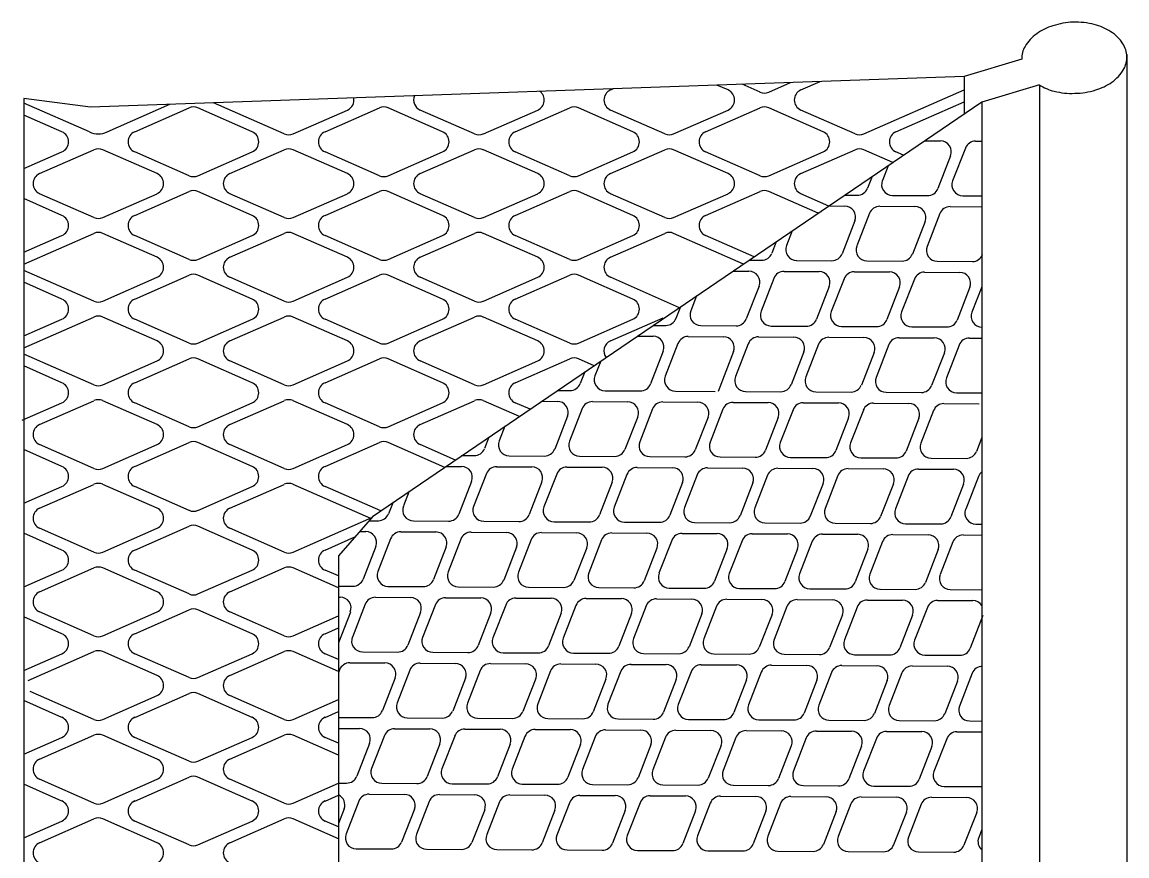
# Model space of a CAD drawing. Header units: millimetres. Extents: x 465 to 41696, y 198 to 5730.
# Drawn here: x 3415.5 to 3718.5, y 5071.2 to 5299.9 of the extents above; entities that cross this region are included whole.
import ezdxf

# ---------------------------------------------------------------- set-up
doc = ezdxf.new("R2010")
doc.units = ezdxf.units.MM
doc.header["$LTSCALE"] = 200
doc.layers.add('HAT-8', color=8, linetype='Continuous')
doc.layers.add('SEC-4', color=4, linetype='Continuous')

msp = doc.modelspace()

# ---------------------------------------------------------------- linework, layer by layer
at = {"layer": 'HAT-8'}
for p, q in [((3576.88, 5281.29), (3577.64, 5281.62)), ((3609.12, 5281.29), (3606.09, 5282.62)), ((3617.89, 5280.71), (3612.99, 5282.86)), ((3620.3, 5280.71), (3626.26, 5283.33)), ((3629.07, 5281.29), (3634.36, 5283.61)), ((3646.4, 5269.24), (3673.87, 5281.32)), ((3487.42, 5269.24), (3468.02, 5277.77)), ((3655.16, 5269.82), (3673.87, 5278.04)), ((3434.02, 5269.77), (3415.98, 5277.7)), ((3438.85, 5269.77), (3456.09, 5277.35)), ((3446.41, 5269.82), (3461.32, 5276.37)), ((3478.65, 5269.82), (3463.74, 5276.37)), ((3489.83, 5269.24), (3504.74, 5275.79)), ((3498.6, 5269.82), (3513.51, 5276.37)), ((3530.84, 5269.82), (3515.93, 5276.37)), ((3539.61, 5269.24), (3524.69, 5275.79)), ((3542.02, 5269.24), (3556.93, 5275.79)), ((3550.79, 5269.82), (3565.7, 5276.37)), ((3583.02, 5269.82), (3568.11, 5276.37)), ((3591.79, 5269.24), (3576.88, 5275.79)), ((3594.21, 5269.24), (3609.12, 5275.79)), ((3602.98, 5269.82), (3617.89, 5276.37)), ((3635.21, 5269.82), (3620.3, 5276.37)), ((3643.98, 5269.24), (3629.07, 5275.79)), ((3426.46, 5269.82), (3415.98, 5274.42)), ((3663.04, 5267.32), (3667.38, 5267.3)), ((3677.02, 5267.25), (3678.71, 5267.24)), ((3415.98, 5259.72), (3426.46, 5264.32)), ((3420.32, 5258.35), (3435.23, 5264.9)), ((3452.55, 5258.35), (3437.64, 5264.9)), ((3461.32, 5257.77), (3446.41, 5264.32)), ((3463.74, 5257.77), (3478.65, 5264.32)), ((3472.51, 5258.35), (3487.42, 5264.9)), ((3504.74, 5258.35), (3489.83, 5264.9)), ((3513.51, 5257.77), (3498.6, 5264.32)), ((3515.93, 5257.77), (3530.84, 5264.32)), ((3524.69, 5258.35), (3539.61, 5264.9)), ((3556.93, 5258.35), (3542.02, 5264.9)), ((3565.7, 5257.77), (3550.79, 5264.32)), ((3568.11, 5257.77), (3583.02, 5264.32)), ((3576.88, 5258.35), (3591.79, 5264.9)), ((3609.12, 5258.35), (3594.21, 5264.9)), ((3617.89, 5257.77), (3602.98, 5264.32)), ((3620.3, 5257.77), (3635.21, 5264.32)), ((3629.07, 5258.35), (3643.98, 5264.9)), ((3654.36, 5261.4), (3646.4, 5264.9)), ((3657.28, 5263.39), (3655.16, 5264.32)), ((3670.16, 5263.21), (3666.66, 5254.23)), ((3674.21, 5265.34), (3670.71, 5256.35)), ((3653.01, 5260.51), (3651.44, 5256.46)), ((3648.63, 5257.53), (3647.39, 5254.34)), ((3426.46, 5246.88), (3415.98, 5251.48)), ((3435.23, 5246.3), (3420.32, 5252.85)), ((3437.64, 5246.3), (3452.55, 5252.85)), ((3446.41, 5246.88), (3461.32, 5253.43)), ((3478.65, 5246.88), (3463.74, 5253.43)), ((3487.42, 5246.3), (3472.51, 5252.85)), ((3489.83, 5246.3), (3504.74, 5252.85)), ((3498.6, 5246.88), (3513.51, 5253.43)), ((3530.84, 5246.88), (3515.93, 5253.43)), ((3539.61, 5246.3), (3524.69, 5252.85)), ((3542.02, 5246.3), (3556.93, 5252.85)), ((3550.79, 5246.88), (3565.7, 5253.43)), ((3583.02, 5246.88), (3568.11, 5253.43)), ((3591.79, 5246.3), (3576.88, 5252.85)), ((3594.21, 5246.3), (3609.12, 5252.85)), ((3602.98, 5246.88), (3617.89, 5253.43)), ((3633.88, 5247.46), (3620.3, 5253.43)), ((3636.8, 5249.45), (3629.07, 5252.85)), ((3641.15, 5252.45), (3644.58, 5252.43)), ((3654.22, 5252.37), (3663.85, 5252.32)), ((3673.49, 5252.27), (3678.71, 5252.24)), ((3636.77, 5249.47), (3641.11, 5249.45)), ((3647.94, 5247.48), (3644.44, 5238.5)), ((3650.75, 5249.39), (3660.39, 5249.34)), ((3670.03, 5249.29), (3678.71, 5249.24)), ((3643.89, 5245.36), (3640.4, 5236.38)), ((3663.17, 5245.25), (3659.67, 5236.27)), ((3667.21, 5247.37), (3663.72, 5238.39)), ((3415.98, 5233.5), (3435.23, 5241.96)), ((3415.98, 5236.78), (3426.46, 5241.38)), ((3452.55, 5235.41), (3437.64, 5241.96)), ((3461.32, 5234.83), (3446.41, 5241.38)), ((3463.74, 5234.83), (3478.65, 5241.38)), ((3472.51, 5235.41), (3487.42, 5241.96)), ((3504.74, 5235.41), (3489.83, 5241.96)), ((3513.51, 5234.83), (3498.6, 5241.38)), ((3515.93, 5234.83), (3530.84, 5241.38)), ((3524.69, 5235.41), (3539.61, 5241.96)), ((3556.93, 5235.41), (3542.02, 5241.96)), ((3565.7, 5234.83), (3550.79, 5241.38)), ((3568.11, 5234.83), (3583.02, 5241.38)), ((3576.88, 5235.41), (3591.79, 5241.96)), ((3613.4, 5233.53), (3594.21, 5241.96)), ((3616.32, 5235.52), (3602.98, 5241.38)), ((3626.74, 5242.65), (3625.17, 5238.61)), ((3622.36, 5239.68), (3621.12, 5236.49)), ((3614.88, 5234.59), (3618.31, 5234.57)), ((3627.95, 5234.52), (3637.58, 5234.47)), ((3647.22, 5234.41), (3656.86, 5234.36)), ((3666.5, 5234.3), (3676.13, 5234.25)), ((3435.23, 5223.36), (3415.98, 5231.82)), ((3437.64, 5223.36), (3452.55, 5229.91)), ((3446.41, 5223.94), (3461.32, 5230.49)), ((3478.65, 5223.94), (3463.74, 5230.49)), ((3487.42, 5223.36), (3472.51, 5229.91)), ((3489.83, 5223.36), (3504.74, 5229.91)), ((3498.6, 5223.94), (3513.51, 5230.49)), ((3530.84, 5223.94), (3515.93, 5230.49)), ((3539.61, 5223.36), (3524.69, 5229.91)), ((3542.02, 5223.36), (3556.93, 5229.91)), ((3550.79, 5223.94), (3565.7, 5230.49)), ((3583.02, 5223.94), (3568.11, 5230.49)), ((3595.84, 5221.58), (3576.88, 5229.91)), ((3610.5, 5231.62), (3614.84, 5231.59)), ((3621.67, 5229.63), (3618.17, 5220.65)), ((3624.48, 5231.54), (3634.12, 5231.49)), ((3640.94, 5229.52), (3637.45, 5220.54)), ((3643.76, 5231.43), (3653.39, 5231.38)), ((3660.22, 5229.41), (3656.72, 5220.43)), ((3663.03, 5231.32), (3672.67, 5231.27)), ((3426.46, 5223.94), (3415.98, 5228.54)), ((3617.62, 5227.5), (3614.13, 5218.52)), ((3636.9, 5227.4), (3633.4, 5218.42)), ((3656.17, 5227.29), (3652.68, 5218.31)), ((3675.45, 5227.18), (3671.95, 5218.2)), ((3678.71, 5227.29), (3676, 5220.32)), ((3600.47, 5224.8), (3598.9, 5220.76)), ((3596.09, 5221.82), (3594.85, 5218.63)), ((3415.98, 5210.56), (3435.23, 5219.02)), ((3415.98, 5213.84), (3426.46, 5218.45)), ((3452.55, 5212.47), (3437.64, 5219.02)), ((3461.32, 5211.89), (3446.41, 5218.45)), ((3463.74, 5211.89), (3478.65, 5218.45)), ((3472.51, 5212.47), (3487.42, 5219.02)), ((3504.74, 5212.47), (3489.83, 5219.02)), ((3513.51, 5211.89), (3498.6, 5218.45)), ((3515.93, 5211.89), (3530.84, 5218.45)), ((3524.69, 5212.47), (3539.61, 5219.02)), ((3556.93, 5212.47), (3542.02, 5219.02)), ((3565.7, 5211.89), (3550.79, 5218.45)), ((3568.11, 5211.89), (3583.02, 5218.45)), ((3576.88, 5212.47), (3591.36, 5218.83)), ((3588.61, 5216.74), (3592.04, 5216.72)), ((3601.68, 5216.67), (3611.31, 5216.61)), ((3620.95, 5216.56), (3630.59, 5216.51)), ((3640.23, 5216.45), (3649.86, 5216.4)), ((3659.5, 5216.34), (3669.14, 5216.29)), ((3584.23, 5213.76), (3588.57, 5213.74)), ((3595.4, 5211.77), (3591.9, 5202.79)), ((3598.21, 5213.69), (3607.85, 5213.63)), ((3614.67, 5211.67), (3611.18, 5202.69)), ((3617.49, 5213.58), (3627.12, 5213.52)), ((3633.95, 5211.56), (3630.45, 5202.58)), ((3636.76, 5213.47), (3646.4, 5213.42)), ((3653.22, 5211.45), (3649.73, 5202.47)), ((3656.04, 5213.36), (3665.67, 5213.31)), ((3672.5, 5211.34), (3669, 5202.36)), ((3675.31, 5213.26), (3678.71, 5213.24)), ((3435.23, 5200.42), (3415.98, 5208.88)), ((3591.35, 5209.65), (3587.86, 5200.67)), ((3610.63, 5209.54), (3606.38, 5198.64)), ((3629.9, 5209.44), (3626.41, 5200.46)), ((3649.18, 5209.33), (3645.68, 5200.35)), ((3668.45, 5209.22), (3664.96, 5200.24)), ((3426.46, 5201), (3415.98, 5205.6)), ((3437.64, 5200.42), (3452.55, 5206.98)), ((3446.41, 5201), (3461.32, 5207.55)), ((3478.65, 5201), (3463.74, 5207.55)), ((3487.42, 5200.42), (3472.51, 5206.98)), ((3489.83, 5200.42), (3504.74, 5206.98)), ((3498.6, 5201), (3513.51, 5207.55)), ((3530.84, 5201), (3515.93, 5207.55)), ((3539.61, 5200.42), (3524.69, 5206.98)), ((3542.02, 5200.42), (3556.93, 5206.98)), ((3550.79, 5201), (3565.7, 5207.55)), ((3572.44, 5205.65), (3568.11, 5207.55)), ((3574.2, 5206.95), (3572.63, 5202.9)), ((3569.82, 5203.97), (3568.58, 5200.78)), ((3420.32, 5189.53), (3435.23, 5196.08)), ((3452.55, 5189.53), (3437.64, 5196.08)), ((3472.51, 5189.53), (3487.42, 5196.08)), ((3504.74, 5189.53), (3489.83, 5196.08)), ((3524.69, 5189.53), (3539.61, 5196.08)), ((3551.96, 5191.72), (3542.02, 5196.08)), ((3562.34, 5198.89), (3565.77, 5198.87)), ((3575.41, 5198.81), (3585.04, 5198.76)), ((3594.68, 5198.71), (3605.62, 5198.64)), ((3613.96, 5198.6), (3623.59, 5198.54)), ((3633.23, 5198.49), (3642.87, 5198.44)), ((3652.51, 5198.38), (3662.14, 5198.33)), ((3671.78, 5198.27), (3678.71, 5198.24)), ((3415.53, 5190.7), (3426.46, 5195.51)), ((3461.32, 5188.95), (3446.41, 5195.51)), ((3463.74, 5188.95), (3478.65, 5195.51)), ((3513.51, 5188.95), (3498.6, 5195.51)), ((3515.93, 5188.95), (3530.84, 5195.51)), ((3554.88, 5193.71), (3550.79, 5195.51)), ((3557.96, 5195.91), (3562.3, 5195.89)), ((3569.13, 5193.92), (3565.63, 5184.94)), ((3571.94, 5195.83), (3581.58, 5195.78)), ((3588.4, 5193.81), (3584.91, 5184.83)), ((3591.22, 5195.73), (3600.85, 5195.67)), ((3607.68, 5193.71), (3604.18, 5184.73)), ((3610.49, 5195.62), (3620.13, 5195.56)), ((3626.95, 5193.6), (3623.46, 5184.62)), ((3629.77, 5195.51), (3639.4, 5195.46)), ((3646.23, 5193.49), (3642.73, 5184.51)), ((3649.04, 5195.4), (3658.68, 5195.35)), ((3665.5, 5193.38), (3662.01, 5184.4)), ((3668.32, 5195.29), (3677.95, 5195.24)), ((3565.08, 5191.8), (3561.59, 5182.82)), ((3584.36, 5191.69), (3580.86, 5182.71)), ((3603.63, 5191.58), (3600.14, 5182.6)), ((3622.91, 5191.47), (3619.41, 5182.49)), ((3642.18, 5191.37), (3638.69, 5182.39)), ((3661.46, 5191.26), (3657.96, 5182.28)), ((3547.93, 5189.09), (3546.36, 5185.05)), ((3435.23, 5177.48), (3420.32, 5184.04)), ((3437.64, 5177.48), (3452.55, 5184.04)), ((3446.41, 5178.06), (3461.32, 5184.61)), ((3478.65, 5178.06), (3463.74, 5184.61)), ((3487.42, 5177.48), (3472.51, 5184.04)), ((3489.83, 5177.48), (3504.74, 5184.04)), ((3498.6, 5178.06), (3513.51, 5184.61)), ((3531.48, 5177.78), (3515.93, 5184.61)), ((3534.4, 5179.77), (3524.69, 5184.04)), ((3543.55, 5186.12), (3542.31, 5182.93)), ((3678.71, 5185.95), (3677.24, 5182.17)), ((3426.46, 5178.06), (3415.98, 5182.66)), ((3536.07, 5181.03), (3539.5, 5181.01)), ((3549.14, 5180.96), (3558.77, 5180.91)), ((3568.41, 5180.85), (3578.05, 5180.8)), ((3531.69, 5178.06), (3536.04, 5178.03)), ((3545.67, 5177.98), (3555.31, 5177.93)), ((3564.95, 5177.87), (3574.59, 5177.82)), ((3584.22, 5177.76), (3593.86, 5177.71)), ((3587.69, 5180.74), (3597.32, 5180.69)), ((3606.96, 5180.64), (3616.6, 5180.58)), ((3626.24, 5180.53), (3635.87, 5180.48)), ((3645.51, 5180.42), (3655.15, 5180.37)), ((3664.79, 5180.31), (3674.42, 5180.26)), ((3542.86, 5176.07), (3539.36, 5167.09)), ((3562.14, 5175.96), (3558.64, 5166.98)), ((3581.41, 5175.85), (3577.91, 5166.87)), ((3600.69, 5175.74), (3597.19, 5166.76)), ((3603.5, 5177.66), (3613.13, 5177.6)), ((3619.96, 5175.64), (3616.46, 5166.66)), ((3622.77, 5177.55), (3632.41, 5177.49)), ((3639.23, 5175.53), (3635.74, 5166.55)), ((3642.05, 5177.44), (3651.68, 5177.39)), ((3658.51, 5175.42), (3655.01, 5166.44)), ((3661.32, 5177.33), (3670.96, 5177.28)), ((3677.78, 5175.31), (3674.29, 5166.33)), ((3415.98, 5167.96), (3426.46, 5172.57)), ((3420.32, 5166.59), (3435.23, 5173.14)), ((3452.55, 5166.59), (3437.64, 5173.14)), ((3461.32, 5166.01), (3446.41, 5172.57)), ((3463.74, 5166.01), (3478.65, 5172.57)), ((3472.51, 5166.59), (3487.42, 5173.14)), ((3511.18, 5163.76), (3489.83, 5173.14)), ((3513.92, 5165.83), (3498.6, 5172.57)), ((3538.81, 5173.94), (3535.32, 5164.96)), ((3558.09, 5173.84), (3554.59, 5164.86)), ((3577.36, 5173.73), (3573.87, 5164.75)), ((3596.64, 5173.62), (3593.14, 5164.64)), ((3615.91, 5173.51), (3612.42, 5164.53)), ((3635.19, 5173.41), (3631.69, 5164.43)), ((3654.46, 5173.3), (3650.97, 5164.32)), ((3673.74, 5173.19), (3670.24, 5164.21)), ((3521.66, 5171.24), (3520.09, 5167.2)), ((3517.29, 5168.26), (3516.04, 5165.07)), ((3489.83, 5154.54), (3511.41, 5164.03)), ((3510.66, 5163.17), (3513.23, 5163.16)), ((3522.87, 5163.11), (3532.5, 5163.05)), ((3542.14, 5163), (3551.78, 5162.94)), ((3561.42, 5162.89), (3571.05, 5162.84)), ((3580.69, 5162.78), (3590.33, 5162.73)), ((3599.97, 5162.68), (3609.6, 5162.62)), ((3426.46, 5155.12), (3415.98, 5159.73)), ((3435.23, 5154.54), (3420.32, 5161.1)), ((3437.64, 5154.54), (3452.55, 5161.1)), ((3446.41, 5155.12), (3461.32, 5161.67)), ((3478.65, 5155.12), (3463.74, 5161.67)), ((3487.42, 5154.54), (3472.51, 5161.1)), ((3508.05, 5160.19), (3509.77, 5160.18)), ((3519.4, 5160.13), (3529.04, 5160.07)), ((3538.68, 5160.02), (3548.32, 5159.96)), ((3557.95, 5159.91), (3567.59, 5159.86)), ((3577.23, 5159.8), (3586.87, 5159.75)), ((3596.5, 5159.69), (3606.14, 5159.64)), ((3615.78, 5159.59), (3625.41, 5159.53)), ((3619.24, 5162.57), (3628.88, 5162.51)), ((3638.52, 5162.46), (3648.15, 5162.41)), ((3657.79, 5162.35), (3667.43, 5162.3)), ((3677.07, 5162.24), (3678.71, 5162.24)), ((3498.6, 5155.12), (3506.75, 5158.7)), ((3516.59, 5158.21), (3513.09, 5149.23)), ((3535.87, 5158.11), (3532.37, 5149.13)), ((3555.14, 5158), (3551.64, 5149.02)), ((3574.42, 5157.89), (3570.92, 5148.91)), ((3593.69, 5157.78), (3590.19, 5148.8)), ((3612.97, 5157.68), (3609.47, 5148.7)), ((3632.24, 5157.57), (3628.74, 5148.59)), ((3635.05, 5159.48), (3644.69, 5159.43)), ((3651.51, 5157.46), (3648.02, 5148.48)), ((3654.33, 5159.37), (3663.96, 5159.32)), ((3670.79, 5157.35), (3667.29, 5148.37)), ((3673.6, 5159.26), (3678.71, 5159.24)), ((3512.54, 5156.09), (3509.05, 5147.11)), ((3531.82, 5155.98), (3528.32, 5147)), ((3551.09, 5155.88), (3547.6, 5146.89)), ((3570.37, 5155.77), (3566.87, 5146.79)), ((3589.64, 5155.66), (3586.15, 5146.68)), ((3608.92, 5155.55), (3605.42, 5146.57)), ((3628.19, 5155.44), (3624.7, 5146.46)), ((3647.47, 5155.34), (3643.97, 5146.36)), ((3666.74, 5155.23), (3663.25, 5146.25)), ((3415.98, 5145.02), (3426.46, 5149.63)), ((3420.32, 5143.65), (3435.23, 5150.21)), ((3452.55, 5143.65), (3437.64, 5150.21)), ((3461.32, 5143.07), (3446.41, 5149.63)), ((3463.74, 5143.07), (3478.65, 5149.63)), ((3472.51, 5143.65), (3487.42, 5150.21)), ((3502.27, 5144.74), (3489.83, 5150.21)), ((3502.27, 5148.02), (3498.6, 5149.63)), ((3502.27, 5145.22), (3506.23, 5145.2)), ((3515.87, 5145.15), (3525.51, 5145.09)), ((3535.15, 5145.04), (3544.78, 5144.98)), ((3554.42, 5144.93), (3564.06, 5144.88)), ((3573.7, 5144.82), (3583.33, 5144.77)), ((3592.97, 5144.71), (3602.61, 5144.66)), ((3612.25, 5144.61), (3621.88, 5144.55)), ((3631.52, 5144.5), (3641.16, 5144.45)), ((3502.27, 5142.22), (3502.77, 5142.22)), ((3512.41, 5142.16), (3522.05, 5142.11)), ((3531.68, 5142.06), (3541.32, 5142)), ((3550.96, 5141.95), (3560.6, 5141.9)), ((3570.23, 5141.84), (3579.87, 5141.79)), ((3589.51, 5141.73), (3599.15, 5141.68)), ((3608.78, 5141.63), (3618.42, 5141.57)), ((3628.06, 5141.52), (3637.69, 5141.46)), ((3647.33, 5141.41), (3656.97, 5141.36)), ((3650.8, 5144.39), (3660.43, 5144.34)), ((3670.07, 5144.28), (3678.71, 5144.24)), ((3446.41, 5132.18), (3461.32, 5138.74)), ((3478.65, 5132.18), (3463.74, 5138.74)), ((3509.6, 5140.25), (3506.1, 5131.27)), ((3528.87, 5140.15), (3525.37, 5131.17)), ((3548.15, 5140.04), (3544.65, 5131.06)), ((3567.42, 5139.93), (3563.92, 5130.95)), ((3586.7, 5139.82), (3583.2, 5130.84)), ((3605.97, 5139.71), (3602.47, 5130.73)), ((3625.25, 5139.61), (3621.75, 5130.63)), ((3644.52, 5139.5), (3641.02, 5130.52)), ((3663.79, 5139.39), (3660.3, 5130.41)), ((3666.61, 5141.3), (3676.24, 5141.25)), ((3426.46, 5132.18), (3415.98, 5136.79)), ((3435.23, 5131.6), (3420.32, 5138.16)), ((3437.64, 5131.6), (3452.55, 5138.16)), ((3487.42, 5131.6), (3472.51, 5138.16)), ((3489.83, 5131.6), (3502.27, 5137.07)), ((3505.55, 5138.13), (3502.27, 5129.7)), ((3524.82, 5138.02), (3521.33, 5129.04)), ((3544.1, 5137.91), (3540.6, 5128.93)), ((3563.37, 5137.81), (3559.88, 5128.83)), ((3582.65, 5137.7), (3579.15, 5128.72)), ((3601.92, 5137.59), (3598.43, 5128.61)), ((3621.2, 5137.48), (3617.7, 5128.5)), ((3640.47, 5137.38), (3636.98, 5128.4)), ((3659.75, 5137.27), (3656.25, 5128.29)), ((3679.02, 5137.16), (3675.53, 5128.18)), ((3498.6, 5132.18), (3502.27, 5133.79)), ((3415.98, 5122.08), (3426.46, 5126.69)), ((3417.19, 5119.34), (3435.23, 5127.27)), ((3452.55, 5120.71), (3437.64, 5127.27)), ((3461.32, 5120.13), (3446.41, 5126.69)), ((3463.74, 5120.13), (3478.65, 5126.69)), ((3472.51, 5120.71), (3487.42, 5127.27)), ((3502.27, 5121.8), (3489.83, 5127.27)), ((3502.27, 5125.08), (3498.6, 5126.69)), ((3508.88, 5127.18), (3518.51, 5127.13)), ((3528.15, 5127.08), (3537.79, 5127.02)), ((3547.43, 5126.97), (3557.06, 5126.91)), ((3566.7, 5126.86), (3576.34, 5126.81)), ((3585.98, 5126.75), (3595.61, 5126.7)), ((3605.25, 5126.65), (3614.89, 5126.59)), ((3624.53, 5126.54), (3634.16, 5126.48)), ((3643.8, 5126.43), (3653.44, 5126.38)), ((3663.08, 5126.32), (3672.71, 5126.27)), ((3505.41, 5124.2), (3515.05, 5124.15)), ((3524.69, 5124.1), (3534.33, 5124.04)), ((3543.96, 5123.99), (3553.6, 5123.93)), ((3563.24, 5123.88), (3572.88, 5123.83)), ((3582.51, 5123.77), (3592.15, 5123.72)), ((3601.79, 5123.66), (3611.43, 5123.61)), ((3621.06, 5123.56), (3630.7, 5123.5)), ((3640.34, 5123.45), (3649.97, 5123.4)), ((3659.61, 5123.34), (3669.25, 5123.29)), ((3502.6, 5122.29), (3502.27, 5121.43)), ((3521.88, 5122.18), (3518.38, 5113.2)), ((3541.15, 5122.08), (3537.65, 5113.1)), ((3560.43, 5121.97), (3556.93, 5112.99)), ((3579.7, 5121.86), (3576.2, 5112.88)), ((3598.98, 5121.75), (3595.48, 5112.77)), ((3618.25, 5121.65), (3614.75, 5112.67)), ((3637.53, 5121.54), (3634.03, 5112.56)), ((3656.8, 5121.43), (3653.3, 5112.45)), ((3676.07, 5121.32), (3672.58, 5112.34)), ((3517.83, 5120.06), (3514.33, 5111.08)), ((3537.1, 5119.95), (3533.61, 5110.97)), ((3556.38, 5119.85), (3552.88, 5110.86)), ((3575.65, 5119.74), (3572.16, 5110.76)), ((3594.93, 5119.63), (3591.43, 5110.65)), ((3614.2, 5119.52), (3610.71, 5110.54)), ((3633.48, 5119.41), (3629.98, 5110.43)), ((3652.75, 5119.31), (3649.26, 5110.33)), ((3672.03, 5119.2), (3668.53, 5110.22)), ((3435.23, 5108.67), (3417.78, 5116.33)), ((3437.64, 5108.67), (3452.55, 5115.22)), ((3446.41, 5109.24), (3461.32, 5115.8)), ((3478.65, 5109.24), (3463.74, 5115.8)), ((3487.42, 5108.67), (3472.51, 5115.22)), ((3426.46, 5109.24), (3415.98, 5113.85)), ((3489.83, 5108.67), (3502.27, 5114.13)), ((3498.6, 5109.24), (3502.27, 5110.85)), ((3502.27, 5109.22), (3511.52, 5109.17)), ((3521.16, 5109.12), (3530.8, 5109.06)), ((3540.43, 5109.01), (3550.07, 5108.95)), ((3559.71, 5108.9), (3569.34, 5108.85)), ((3578.98, 5108.79), (3588.62, 5108.74)), ((3598.26, 5108.68), (3607.89, 5108.63)), ((3617.53, 5108.58), (3627.17, 5108.52)), ((3636.81, 5108.47), (3646.44, 5108.42)), ((3656.08, 5108.36), (3665.72, 5108.31)), ((3675.36, 5108.25), (3678.71, 5108.23)), ((3502.27, 5106.22), (3508.06, 5106.19)), ((3517.69, 5106.13), (3527.33, 5106.08)), ((3536.97, 5106.03), (3546.61, 5105.97)), ((3556.24, 5105.92), (3565.88, 5105.87)), ((3575.52, 5105.81), (3585.16, 5105.76)), ((3594.79, 5105.7), (3604.43, 5105.65)), ((3614.07, 5105.6), (3623.71, 5105.54)), ((3633.34, 5105.49), (3642.98, 5105.43)), ((3652.62, 5105.38), (3662.26, 5105.33)), ((3671.89, 5105.27), (3678.71, 5105.23)), ((3415.98, 5099.15), (3426.46, 5103.75)), ((3420.32, 5097.77), (3435.23, 5104.33)), ((3452.55, 5097.77), (3437.64, 5104.33)), ((3461.32, 5097.2), (3446.41, 5103.75)), ((3463.74, 5097.2), (3478.65, 5103.75)), ((3472.51, 5097.77), (3487.42, 5104.33)), ((3502.27, 5098.86), (3489.83, 5104.33)), ((3502.27, 5102.14), (3498.6, 5103.75)), ((3510.84, 5102.1), (3507.34, 5093.12)), ((3514.88, 5104.22), (3511.38, 5095.24)), ((3534.16, 5104.12), (3530.66, 5095.13)), ((3553.43, 5104.01), (3549.93, 5095.03)), ((3572.71, 5103.9), (3569.21, 5094.92)), ((3591.98, 5103.79), (3588.48, 5094.81)), ((3611.26, 5103.68), (3607.76, 5094.7)), ((3630.53, 5103.58), (3627.03, 5094.6)), ((3649.81, 5103.47), (3646.31, 5094.49)), ((3669.08, 5103.36), (3665.58, 5094.38)), ((3530.11, 5101.99), (3526.61, 5093.01)), ((3549.38, 5101.88), (3545.89, 5092.9)), ((3568.66, 5101.78), (3565.16, 5092.8)), ((3587.93, 5101.67), (3584.44, 5092.69)), ((3607.21, 5101.56), (3603.71, 5092.58)), ((3626.48, 5101.45), (3622.99, 5092.47)), ((3645.76, 5101.35), (3642.26, 5092.37)), ((3665.03, 5101.24), (3661.54, 5092.26)), ((3426.46, 5086.3), (3415.98, 5090.91)), ((3435.23, 5085.73), (3420.32, 5092.28)), ((3437.64, 5085.73), (3452.55, 5092.28)), ((3446.41, 5086.3), (3461.32, 5092.86)), ((3478.65, 5086.3), (3463.74, 5092.86)), ((3487.42, 5085.73), (3472.51, 5092.28)), ((3489.83, 5085.73), (3502.27, 5091.19)), ((3502.27, 5091.22), (3504.53, 5091.21)), ((3514.16, 5091.15), (3523.8, 5091.1)), ((3533.44, 5091.05), (3543.08, 5090.99)), ((3552.71, 5090.94), (3562.35, 5090.88)), ((3571.99, 5090.83), (3581.62, 5090.78)), ((3591.26, 5090.72), (3600.9, 5090.67)), ((3610.54, 5090.62), (3620.17, 5090.56)), ((3629.81, 5090.51), (3639.45, 5090.45)), ((3649.09, 5090.4), (3658.72, 5090.35)), ((3668.36, 5090.29), (3678, 5090.24)), ((3498.6, 5086.3), (3502.27, 5087.92)), ((3510.7, 5088.17), (3520.34, 5088.12)), ((3529.97, 5088.07), (3539.61, 5088.01)), ((3549.25, 5087.96), (3558.89, 5087.9)), ((3568.52, 5087.85), (3578.16, 5087.8)), ((3587.8, 5087.74), (3597.44, 5087.69)), ((3607.07, 5087.63), (3616.71, 5087.58)), ((3626.35, 5087.53), (3635.99, 5087.47)), ((3645.62, 5087.42), (3655.26, 5087.37)), ((3664.9, 5087.31), (3674.54, 5087.26)), ((3503.84, 5084.14), (3502.27, 5080.1)), ((3507.89, 5086.26), (3504.39, 5077.28)), ((3523.12, 5084.03), (3519.62, 5075.05)), ((3527.16, 5086.15), (3523.66, 5077.17)), ((3542.39, 5083.92), (3538.89, 5074.94)), ((3546.44, 5086.05), (3542.94, 5077.07)), ((3565.71, 5085.94), (3562.21, 5076.96)), ((3584.99, 5085.83), (3581.49, 5076.85)), ((3604.26, 5085.72), (3600.76, 5076.74)), ((3623.54, 5085.62), (3620.04, 5076.64)), ((3642.81, 5085.51), (3639.31, 5076.53)), ((3662.09, 5085.4), (3658.59, 5076.42)), ((3415.98, 5076.21), (3426.46, 5080.81)), ((3420.32, 5074.83), (3435.23, 5081.39)), ((3452.55, 5074.83), (3437.64, 5081.39)), ((3461.32, 5074.26), (3446.41, 5080.81)), ((3463.74, 5074.26), (3478.65, 5080.81)), ((3472.51, 5074.83), (3487.42, 5081.39)), ((3502.27, 5075.92), (3489.83, 5081.39)), ((3502.27, 5079.2), (3498.6, 5080.81)), ((3561.66, 5083.82), (3558.17, 5074.83)), ((3580.94, 5083.71), (3577.44, 5074.73)), ((3600.21, 5083.6), (3596.72, 5074.62)), ((3619.49, 5083.49), (3615.99, 5074.51)), ((3638.76, 5083.38), (3635.27, 5074.4)), ((3658.04, 5083.28), (3654.54, 5074.3)), ((3677.31, 5083.17), (3673.82, 5074.19)), ((3678.71, 5078.48), (3677.86, 5076.31)), ((3507.17, 5073.19), (3516.81, 5073.14)), ((3526.44, 5073.09), (3536.08, 5073.03)), ((3545.72, 5072.98), (3555.36, 5072.92)), ((3564.99, 5072.87), (3574.63, 5072.82)), ((3584.27, 5072.76), (3593.9, 5072.71)), ((3603.54, 5072.65), (3613.18, 5072.6)), ((3622.82, 5072.55), (3632.45, 5072.49)), ((3642.09, 5072.44), (3651.73, 5072.38)), ((3661.37, 5072.33), (3671, 5072.28))]:
    msp.add_line(p, q, dxfattribs=at)
for centre, radius, start, end in [((3555.72, 5278.54), 3, 293.7277, 52.2956), ((3578.09, 5278.54), 3, 113.7277, 246.2723), ((3607.91, 5278.54), 3, 293.7277, 66.2723), ((3630.28, 5278.54), 3, 113.7277, 246.2723), ((3503.53, 5278.54), 3, 293.7277, 11.1217), ((3525.9, 5278.54), 3, 157.1697, 246.2723), ((3619.09, 5283.45), 3, 246.2723, 293.7277), ((3462.53, 5273.62), 3, 66.2723, 113.7277), ((3514.72, 5273.62), 3, 66.2723, 113.7277), ((3566.91, 5273.62), 3, 66.2723, 113.7277), ((3619.09, 5273.62), 3, 66.2723, 113.7277), ((3425.25, 5267.07), 3, 293.7277, 66.2723), ((3436.44, 5275.26), 6, 246.2723, 293.7277), ((3447.62, 5267.07), 3, 113.7277, 246.2723), ((3477.44, 5267.07), 3, 293.7277, 66.2723), ((3488.62, 5271.99), 3, 246.2723, 293.7277), ((3499.81, 5267.07), 3, 113.7277, 246.2723), ((3529.63, 5267.07), 3, 293.7277, 66.2723), ((3540.81, 5271.99), 3, 246.2723, 293.7277), ((3552, 5267.07), 3, 113.7277, 246.2723), ((3581.82, 5267.07), 3, 293.7277, 66.2723), ((3593, 5271.99), 3, 246.2723, 293.7277), ((3604.18, 5267.07), 3, 113.7277, 246.2723), ((3634.01, 5267.07), 3, 293.7277, 66.2723), ((3645.19, 5271.99), 3, 246.2723, 293.7277), ((3656.37, 5267.07), 3, 113.7277, 246.2723), ((3667.37, 5264.3), 3, 338.7222, 89.6798), ((3677, 5264.25), 3, 89.6798, 158.7222), ((3436.44, 5262.15), 3, 66.2723, 113.7277), ((3488.62, 5262.15), 3, 66.2723, 113.7277), ((3540.81, 5262.15), 3, 66.2723, 113.7277), ((3593, 5262.15), 3, 66.2723, 113.7277), ((3645.19, 5262.15), 3, 66.2723, 113.7277), ((3421.53, 5255.6), 3, 113.7277, 246.2723), ((3451.35, 5255.6), 3, 293.7277, 66.2723), ((3462.53, 5260.52), 3, 246.2723, 293.7277), ((3473.71, 5255.6), 3, 113.7277, 246.2723), ((3503.53, 5255.6), 3, 293.7277, 66.2723), ((3514.72, 5260.52), 3, 246.2723, 293.7277), ((3525.9, 5255.6), 3, 113.7277, 246.2723), ((3555.72, 5255.6), 3, 293.7277, 66.2723), ((3566.91, 5260.52), 3, 246.2723, 293.7277), ((3578.09, 5255.6), 3, 113.7277, 246.2723), ((3607.91, 5255.6), 3, 293.7277, 66.2723), ((3619.09, 5260.52), 3, 246.2723, 293.7277), ((3630.28, 5255.6), 3, 113.7277, 246.2723), ((3462.53, 5250.68), 3, 66.2723, 113.7277), ((3514.72, 5250.68), 3, 66.2723, 113.7277), ((3566.91, 5250.68), 3, 66.2723, 113.7277), ((3619.09, 5250.68), 3, 66.2723, 113.7277), ((3644.59, 5255.43), 3, 269.6798, 338.7222), ((3654.23, 5255.37), 3, 158.7222, 269.6798), ((3663.87, 5255.32), 3, 269.6798, 338.7222), ((3673.51, 5255.27), 3, 158.7222, 269.6798), ((3641.1, 5246.45), 3, 338.7222, 89.6798), ((3650.73, 5246.39), 3, 89.6798, 158.7222), ((3660.37, 5246.34), 3, 338.7222, 89.6798), ((3670.01, 5246.29), 3, 89.6798, 158.7222), ((3425.25, 5244.13), 3, 293.7277, 66.2723), ((3436.44, 5249.05), 3, 246.2723, 293.7277), ((3447.62, 5244.13), 3, 113.7277, 246.2723), ((3477.44, 5244.13), 3, 293.7277, 66.2723), ((3488.62, 5249.05), 3, 246.2723, 293.7277), ((3499.81, 5244.13), 3, 113.7277, 246.2723), ((3529.63, 5244.13), 3, 293.7277, 66.2723), ((3540.81, 5249.05), 3, 246.2723, 293.7277), ((3552, 5244.13), 3, 113.7277, 246.2723), ((3581.82, 5244.13), 3, 293.7277, 66.2723), ((3593, 5249.05), 3, 246.2723, 293.7277), ((3604.18, 5244.13), 3, 113.7277, 246.2723), ((3436.44, 5239.22), 3, 66.2723, 113.7277), ((3488.62, 5239.22), 3, 66.2723, 113.7277), ((3540.81, 5239.22), 3, 66.2723, 113.7277), ((3593, 5239.22), 3, 66.2723, 113.7277), ((3627.96, 5237.52), 3, 158.7222, 269.6798), ((3647.24, 5237.41), 3, 158.7222, 269.6798), ((3666.51, 5237.3), 3, 158.7222, 269.6798), ((3451.35, 5232.66), 3, 293.7277, 66.2723), ((3473.71, 5232.66), 3, 113.7277, 246.2723), ((3503.53, 5232.66), 3, 293.7277, 66.2723), ((3525.9, 5232.66), 3, 113.7277, 246.2723), ((3555.72, 5232.66), 3, 293.7277, 66.2723), ((3578.09, 5232.66), 3, 113.7277, 246.2723), ((3618.32, 5237.57), 3, 269.6798, 338.7222), ((3637.6, 5237.47), 3, 269.6798, 338.7222), ((3656.87, 5237.36), 3, 269.6798, 338.7222), ((3676.15, 5237.25), 3, 269.6798, 338.7222), ((3462.53, 5237.58), 3, 246.2723, 293.7277), ((3514.72, 5237.58), 3, 246.2723, 293.7277), ((3566.91, 5237.58), 3, 246.2723, 293.7277), ((3462.53, 5227.75), 3, 66.2723, 113.7277), ((3514.72, 5227.75), 3, 66.2723, 113.7277), ((3566.91, 5227.75), 3, 66.2723, 113.7277), ((3614.83, 5228.59), 3, 338.7222, 89.6798), ((3624.46, 5228.54), 3, 89.6798, 158.7222), ((3634.1, 5228.49), 3, 338.7222, 89.6798), ((3643.74, 5228.43), 3, 89.6798, 158.7222), ((3653.38, 5228.38), 3, 338.7222, 89.6798), ((3663.01, 5228.32), 3, 89.6798, 158.7222), ((3672.65, 5228.27), 3, 338.7222, 89.6798), ((3425.25, 5221.19), 3, 293.7277, 66.2723), ((3436.44, 5226.11), 3, 246.2723, 293.7277), ((3447.62, 5221.19), 3, 113.7277, 246.2723), ((3477.44, 5221.19), 3, 293.7277, 66.2723), ((3488.62, 5226.11), 3, 246.2723, 293.7277), ((3499.81, 5221.19), 3, 113.7277, 246.2723), ((3529.63, 5221.19), 3, 293.7277, 66.2723), ((3540.81, 5226.11), 3, 246.2723, 293.7277), ((3552, 5221.19), 3, 113.7277, 246.2723), ((3581.82, 5221.19), 3, 293.7277, 66.2723), ((3601.69, 5219.67), 3, 158.7222, 269.6798), ((3620.97, 5219.56), 3, 158.7222, 269.6798), ((3640.24, 5219.45), 3, 158.7222, 269.6798), ((3659.52, 5219.34), 3, 158.7222, 269.6798), ((3678.79, 5219.24), 3, 158.7222, 269.6798), ((3436.44, 5216.28), 3, 66.2723, 113.7277), ((3488.62, 5216.28), 3, 66.2723, 113.7277), ((3540.81, 5216.28), 3, 66.2723, 113.7277), ((3592.06, 5219.72), 3, 269.6798, 338.7222), ((3611.33, 5219.61), 3, 269.6798, 338.7222), ((3630.6, 5219.51), 3, 269.6798, 338.7222), ((3649.88, 5219.4), 3, 269.6798, 338.7222), ((3669.15, 5219.29), 3, 269.6798, 338.7222), ((3451.35, 5209.72), 3, 293.7277, 66.2723), ((3462.53, 5214.64), 3, 246.2723, 293.7277), ((3473.71, 5209.72), 3, 113.7277, 246.2723), ((3503.53, 5209.72), 3, 293.7277, 66.2723), ((3514.72, 5214.64), 3, 246.2723, 293.7277), ((3525.9, 5209.72), 3, 113.7277, 246.2723), ((3555.72, 5209.72), 3, 293.7277, 66.2723), ((3566.91, 5214.64), 3, 246.2723, 293.7277), ((3578.09, 5209.72), 3, 113.7277, 217.7654), ((3588.56, 5210.74), 3, 338.7222, 89.6798), ((3598.2, 5210.69), 3, 89.6798, 158.7222), ((3607.83, 5210.63), 3, 338.7222, 89.6798), ((3617.47, 5210.58), 3, 89.6798, 158.7222), ((3627.11, 5210.52), 3, 338.7222, 89.6798), ((3636.74, 5210.47), 3, 89.6798, 158.7222), ((3646.38, 5210.42), 3, 338.7222, 89.6798), ((3656.02, 5210.36), 3, 89.6798, 158.7222), ((3665.66, 5210.31), 3, 338.7222, 89.6798), ((3675.29, 5210.26), 3, 89.6798, 158.7222), ((3462.53, 5204.81), 3, 66.2723, 113.7277), ((3514.72, 5204.81), 3, 66.2723, 113.7277), ((3566.91, 5204.81), 3, 66.2723, 113.7277), ((3575.42, 5201.81), 3, 158.7222, 269.6798), ((3594.7, 5201.71), 3, 158.7222, 269.6798), ((3613.97, 5201.6), 3, 158.7222, 269.6798), ((3633.25, 5201.49), 3, 158.7222, 269.6798), ((3652.52, 5201.38), 3, 158.7222, 269.6798), ((3671.8, 5201.27), 3, 158.7222, 269.6798), ((3425.25, 5198.25), 3, 293.7277, 66.2723), ((3436.44, 5203.17), 3, 246.2723, 293.7277), ((3447.62, 5198.25), 3, 113.7277, 246.2723), ((3477.44, 5198.25), 3, 293.7277, 66.2723), ((3488.62, 5203.17), 3, 246.2723, 293.7277), ((3499.81, 5198.25), 3, 113.7277, 246.2723), ((3529.63, 5198.25), 3, 293.7277, 66.2723), ((3540.81, 5203.17), 3, 246.2723, 293.7277), ((3552, 5198.25), 3, 113.7277, 246.2723), ((3565.79, 5201.87), 3, 269.6798, 338.7222), ((3585.06, 5201.76), 3, 269.6798, 338.7222), ((3623.61, 5201.54), 3, 269.6798, 338.7222), ((3642.88, 5201.44), 3, 269.6798, 338.7222), ((3662.16, 5201.33), 3, 269.6798, 338.7222), ((3436.44, 5193.34), 3, 66.2723, 113.7277), ((3488.62, 5193.34), 3, 66.2723, 113.7277), ((3540.81, 5193.34), 3, 66.2723, 113.7277), ((3562.29, 5192.89), 3, 338.7222, 89.6798), ((3571.93, 5192.83), 3, 89.6798, 158.7222), ((3581.56, 5192.78), 3, 338.7222, 89.6798), ((3591.2, 5192.73), 3, 89.6798, 158.7222), ((3600.84, 5192.67), 3, 338.7222, 89.6798), ((3610.48, 5192.62), 3, 89.6798, 158.7222), ((3620.11, 5192.56), 3, 338.7222, 89.6798), ((3629.75, 5192.51), 3, 89.6798, 158.7222), ((3639.39, 5192.46), 3, 338.7222, 89.6798), ((3649.02, 5192.4), 3, 89.6798, 158.7222), ((3658.66, 5192.35), 3, 338.7222, 89.6798), ((3668.3, 5192.29), 3, 89.6798, 158.7222), ((3421.53, 5186.78), 3, 113.7277, 246.2723), ((3451.35, 5186.78), 3, 293.7277, 66.2723), ((3462.53, 5191.7), 3, 246.2723, 293.7277), ((3473.71, 5186.78), 3, 113.7277, 246.2723), ((3503.53, 5186.78), 3, 293.7277, 66.2723), ((3514.72, 5191.7), 3, 246.2723, 293.7277), ((3525.9, 5186.78), 3, 113.7277, 246.2723), ((3462.53, 5181.87), 3, 66.2723, 113.7277), ((3514.72, 5181.87), 3, 66.2723, 113.7277), ((3549.15, 5183.96), 3, 158.7222, 269.6798), ((3568.43, 5183.85), 3, 158.7222, 269.6798), ((3587.7, 5183.74), 3, 158.7222, 269.6798), ((3606.98, 5183.64), 3, 158.7222, 269.6798), ((3626.25, 5183.53), 3, 158.7222, 269.6798), ((3645.53, 5183.42), 3, 158.7222, 269.6798), ((3664.8, 5183.31), 3, 158.7222, 269.6798), ((3539.52, 5184.01), 3, 269.6798, 338.7222), ((3558.79, 5183.91), 3, 269.6798, 338.7222), ((3578.07, 5183.8), 3, 269.6798, 338.7222), ((3597.34, 5183.69), 3, 269.6798, 338.7222), ((3616.62, 5183.58), 3, 269.6798, 338.7222), ((3635.89, 5183.48), 3, 269.6798, 338.7222), ((3655.17, 5183.37), 3, 269.6798, 338.7222), ((3674.44, 5183.26), 3, 269.6798, 338.7222), ((3425.25, 5175.31), 3, 293.7277, 66.2723), ((3447.62, 5175.31), 3, 113.7277, 246.2723), ((3477.44, 5175.31), 3, 293.7277, 66.2723), ((3499.81, 5175.31), 3, 113.7277, 246.2723), ((3536.02, 5175.03), 3, 338.7222, 89.6798), ((3545.66, 5174.98), 3, 89.6798, 158.7222), ((3555.29, 5174.93), 3, 338.7222, 89.6798), ((3564.93, 5174.87), 3, 89.6798, 158.7222), ((3574.57, 5174.82), 3, 338.7222, 89.6798), ((3584.21, 5174.76), 3, 89.6798, 158.7222), ((3436.44, 5180.23), 3, 246.2723, 293.7277), ((3488.62, 5180.23), 3, 246.2723, 293.7277), ((3593.84, 5174.71), 3, 338.7222, 89.6798), ((3603.48, 5174.66), 3, 89.6798, 158.7222), ((3613.12, 5174.6), 3, 338.7222, 89.6798), ((3622.76, 5174.55), 3, 89.6798, 158.7222), ((3632.39, 5174.49), 3, 338.7222, 89.6798), ((3642.03, 5174.44), 3, 89.6798, 158.7222), ((3651.67, 5174.39), 3, 338.7222, 89.6798), ((3661.31, 5174.33), 3, 89.6798, 158.7222), ((3670.94, 5174.28), 3, 338.7222, 89.6798), ((3680.58, 5174.23), 3, 128.5979, 158.7222), ((3436.44, 5170.4), 3, 66.2723, 113.7277), ((3488.62, 5170.4), 3, 66.2723, 113.7277), ((3421.53, 5163.84), 3, 113.7277, 246.2723), ((3451.35, 5163.84), 3, 293.7277, 66.2723), ((3462.53, 5168.76), 3, 246.2723, 293.7277), ((3473.71, 5163.84), 3, 113.7277, 246.2723), ((3522.88, 5166.11), 3, 158.7222, 269.6798), ((3542.16, 5166), 3, 158.7222, 269.6798), ((3561.43, 5165.89), 3, 158.7222, 269.6798), ((3580.71, 5165.78), 3, 158.7222, 269.6798), ((3599.98, 5165.68), 3, 158.7222, 269.6798), ((3619.26, 5165.57), 3, 158.7222, 269.6798), ((3638.53, 5165.46), 3, 158.7222, 269.6798), ((3657.81, 5165.35), 3, 158.7222, 269.6798), ((3677.08, 5165.24), 3, 158.7222, 269.6798), ((3513.25, 5166.16), 3, 269.6798, 338.7222), ((3532.52, 5166.05), 3, 269.6798, 338.7222), ((3551.8, 5165.94), 3, 269.6798, 338.7222), ((3571.07, 5165.84), 3, 269.6798, 338.7222), ((3590.35, 5165.73), 3, 269.6798, 338.7222), ((3609.62, 5165.62), 3, 269.6798, 338.7222), ((3628.9, 5165.51), 3, 269.6798, 338.7222), ((3648.17, 5165.41), 3, 269.6798, 338.7222), ((3667.45, 5165.3), 3, 269.6798, 338.7222), ((3462.53, 5158.93), 3, 66.2723, 113.7277), ((3509.75, 5157.18), 3, 338.7222, 89.6798), ((3519.39, 5157.13), 3, 89.6798, 158.7222), ((3529.02, 5157.07), 3, 338.7222, 89.6798), ((3538.66, 5157.02), 3, 89.6798, 158.7222), ((3548.3, 5156.96), 3, 338.7222, 89.6798), ((3557.94, 5156.91), 3, 89.6798, 158.7222), ((3567.57, 5156.86), 3, 338.7222, 89.6798), ((3577.21, 5156.8), 3, 89.6798, 158.7222), ((3586.85, 5156.75), 3, 338.7222, 89.6798), ((3596.49, 5156.69), 3, 89.6798, 158.7222), ((3606.12, 5156.64), 3, 338.7222, 89.6798), ((3615.76, 5156.59), 3, 89.6798, 158.7222), ((3625.4, 5156.53), 3, 338.7222, 89.6798), ((3635.04, 5156.48), 3, 89.6798, 158.7222), ((3644.67, 5156.43), 3, 338.7222, 89.6798), ((3654.31, 5156.37), 3, 89.6798, 158.7222), ((3663.95, 5156.32), 3, 338.7222, 89.6798), ((3673.59, 5156.26), 3, 89.6798, 158.7222), ((3425.25, 5152.37), 3, 293.7277, 66.2723), ((3436.44, 5157.29), 3, 246.2723, 293.7277), ((3447.62, 5152.37), 3, 113.7277, 246.2723), ((3477.44, 5152.37), 3, 293.7277, 66.2723), ((3488.62, 5157.29), 3, 246.2723, 293.7277), ((3499.81, 5152.37), 3, 113.7277, 246.2723), ((3436.44, 5147.46), 3, 66.2723, 113.7277), ((3488.62, 5147.46), 3, 66.2723, 113.7277), ((3515.89, 5148.15), 3, 158.7222, 269.6798), ((3535.16, 5148.04), 3, 158.7222, 269.6798), ((3554.44, 5147.93), 3, 158.7222, 269.6798), ((3573.71, 5147.82), 3, 158.7222, 269.6798), ((3592.99, 5147.71), 3, 158.7222, 269.6798), ((3612.26, 5147.61), 3, 158.7222, 269.6798), ((3631.54, 5147.5), 3, 158.7222, 269.6798), ((3650.81, 5147.39), 3, 158.7222, 269.6798), ((3670.09, 5147.28), 3, 158.7222, 269.6798), ((3506.25, 5148.2), 3, 269.6798, 338.7222), ((3525.53, 5148.09), 3, 269.6798, 338.7222), ((3544.8, 5147.98), 3, 269.6798, 338.7222), ((3564.08, 5147.88), 3, 269.6798, 338.7222), ((3583.35, 5147.77), 3, 269.6798, 338.7222), ((3602.63, 5147.66), 3, 269.6798, 338.7222), ((3621.9, 5147.55), 3, 269.6798, 338.7222), ((3641.18, 5147.45), 3, 269.6798, 338.7222), ((3660.45, 5147.34), 3, 269.6798, 338.7222), ((3421.53, 5140.9), 3, 113.7277, 246.2723), ((3451.35, 5140.9), 3, 293.7277, 66.2723), ((3462.53, 5145.82), 3, 246.2723, 293.7277), ((3473.71, 5140.9), 3, 113.7277, 246.2723), ((3502.75, 5139.22), 3, 338.7222, 89.6798), ((3512.39, 5139.16), 3, 89.6798, 158.7222), ((3522.03, 5139.11), 3, 338.7222, 89.6798), ((3531.67, 5139.06), 3, 89.6798, 158.7222), ((3541.3, 5139), 3, 338.7222, 89.6798), ((3550.94, 5138.95), 3, 89.6798, 158.7222), ((3560.58, 5138.9), 3, 338.7222, 89.6798), ((3570.22, 5138.84), 3, 89.6798, 158.7222), ((3579.85, 5138.79), 3, 338.7222, 89.6798), ((3589.49, 5138.73), 3, 89.6798, 158.7222), ((3589.49, 5138.73), 3, 89.6798, 158.7222), ((3599.13, 5138.68), 3, 338.7222, 89.6798), ((3608.77, 5138.63), 3, 89.6798, 158.7222), ((3618.4, 5138.57), 3, 338.7222, 89.6798), ((3628.04, 5138.52), 3, 89.6798, 158.7222), ((3637.68, 5138.46), 3, 338.7222, 89.6798), ((3647.32, 5138.41), 3, 89.6798, 158.7222), ((3462.53, 5135.99), 3, 66.2723, 113.7277), ((3656.95, 5138.36), 3, 338.7222, 89.6798), ((3666.59, 5138.3), 3, 89.6798, 158.7222), ((3676.23, 5138.25), 3, 34.224, 89.6798), ((3425.25, 5129.44), 3, 293.7277, 66.2723), ((3436.44, 5134.35), 3, 246.2723, 293.7277), ((3447.62, 5129.44), 3, 113.7277, 246.2723), ((3477.44, 5129.44), 3, 293.7277, 66.2723), ((3488.62, 5134.35), 3, 246.2723, 293.7277), ((3499.81, 5129.44), 3, 113.7277, 246.2723), ((3508.89, 5130.18), 3, 158.7222, 269.6798), ((3528.17, 5130.08), 3, 158.7222, 269.6798), ((3547.44, 5129.97), 3, 158.7222, 269.6798), ((3566.72, 5129.86), 3, 158.7222, 269.6798), ((3585.99, 5129.75), 3, 158.7222, 269.6798), ((3605.27, 5129.65), 3, 158.7222, 269.6798), ((3624.54, 5129.54), 3, 158.7222, 269.6798), ((3643.82, 5129.43), 3, 158.7222, 269.6798), ((3663.09, 5129.32), 3, 158.7222, 269.6798), ((3436.44, 5124.52), 3, 66.2723, 113.7277), ((3488.62, 5124.52), 3, 66.2723, 113.7277), ((3518.53, 5130.13), 3, 269.6798, 338.7222), ((3537.81, 5130.02), 3, 269.6798, 338.7222), ((3557.08, 5129.91), 3, 269.6798, 338.7222), ((3576.36, 5129.81), 3, 269.6798, 338.7222), ((3595.63, 5129.7), 3, 269.6798, 338.7222), ((3614.91, 5129.59), 3, 269.6798, 338.7222), ((3634.18, 5129.48), 3, 269.6798, 338.7222), ((3653.46, 5129.38), 3, 269.6798, 338.7222), ((3672.73, 5129.27), 3, 269.6798, 338.7222), ((3505.4, 5121.2), 3, 89.6798, 158.7222), ((3515.03, 5121.15), 3, 338.7222, 89.6798), ((3524.67, 5121.1), 3, 89.6798, 158.7222), ((3534.31, 5121.04), 3, 338.7222, 89.6798), ((3543.95, 5120.99), 3, 89.6798, 158.7222), ((3553.58, 5120.93), 3, 338.7222, 89.6798), ((3563.22, 5120.88), 3, 89.6798, 158.7222), ((3572.86, 5120.83), 3, 338.7222, 89.6798), ((3582.5, 5120.77), 3, 89.6798, 158.7222), ((3582.5, 5120.77), 3, 89.6798, 158.7222), ((3592.13, 5120.72), 3, 338.7222, 89.6798), ((3601.77, 5120.66), 3, 89.6798, 158.7222), ((3611.41, 5120.61), 3, 338.7222, 89.6798), ((3621.05, 5120.56), 3, 89.6798, 158.7222), ((3630.68, 5120.5), 3, 338.7222, 89.6798), ((3640.32, 5120.45), 3, 89.6798, 158.7222), ((3649.96, 5120.4), 3, 338.7222, 89.6798), ((3659.6, 5120.34), 3, 89.6798, 158.7222), ((3669.23, 5120.29), 3, 338.7222, 89.6798), ((3678.87, 5120.23), 3, 89.6798, 158.7222), ((3451.35, 5117.97), 3, 293.7277, 66.2723), ((3473.71, 5117.97), 3, 113.7277, 246.2723), ((3462.53, 5122.88), 3, 246.2723, 293.7277), ((3462.53, 5113.05), 3, 66.2723, 113.7277), ((3521.17, 5112.12), 3, 158.7222, 269.6798), ((3540.45, 5112.01), 3, 158.7222, 269.6798), ((3559.72, 5111.9), 3, 158.7222, 269.6798), ((3579, 5111.79), 3, 158.7222, 269.6798), ((3598.27, 5111.68), 3, 158.7222, 269.6798), ((3617.55, 5111.58), 3, 158.7222, 269.6798), ((3636.82, 5111.47), 3, 158.7222, 269.6798), ((3656.1, 5111.36), 3, 158.7222, 269.6798), ((3675.37, 5111.25), 3, 158.7222, 269.6798), ((3425.25, 5106.5), 3, 293.7277, 66.2723), ((3436.44, 5111.41), 3, 246.2723, 293.7277), ((3447.62, 5106.5), 3, 113.7277, 246.2723), ((3477.44, 5106.5), 3, 293.7277, 66.2723), ((3488.62, 5111.41), 3, 246.2723, 293.7277), ((3499.81, 5106.5), 3, 113.7277, 246.2723), ((3511.54, 5112.17), 3, 269.6798, 338.7222), ((3530.81, 5112.06), 3, 269.6798, 338.7222), ((3550.09, 5111.95), 3, 269.6798, 338.7222), ((3569.36, 5111.85), 3, 269.6798, 338.7222), ((3588.64, 5111.74), 3, 269.6798, 338.7222), ((3607.91, 5111.63), 3, 269.6798, 338.7222), ((3627.19, 5111.52), 3, 269.6798, 338.7222), ((3646.46, 5111.42), 3, 269.6798, 338.7222), ((3665.74, 5111.31), 3, 269.6798, 338.7222), ((3508.04, 5103.19), 3, 338.7222, 89.6798), ((3517.68, 5103.13), 3, 89.6798, 158.7222), ((3527.31, 5103.08), 3, 338.7222, 89.6798), ((3536.95, 5103.03), 3, 89.6798, 158.7222), ((3546.59, 5102.97), 3, 338.7222, 89.6798), ((3556.23, 5102.92), 3, 89.6798, 158.7222), ((3565.86, 5102.87), 3, 338.7222, 89.6798), ((3575.5, 5102.81), 3, 89.6798, 158.7222), ((3585.14, 5102.76), 3, 338.7222, 89.6798), ((3594.78, 5102.7), 3, 89.6798, 158.7222), ((3604.41, 5102.65), 3, 338.7222, 89.6798), ((3614.05, 5102.6), 3, 89.6798, 158.7222), ((3623.69, 5102.54), 3, 338.7222, 89.6798), ((3633.33, 5102.49), 3, 89.6798, 158.7222), ((3642.96, 5102.43), 3, 338.7222, 89.6798), ((3652.6, 5102.38), 3, 89.6798, 158.7222), ((3662.24, 5102.33), 3, 338.7222, 89.6798), ((3671.88, 5102.27), 3, 89.6798, 158.7222), ((3436.44, 5101.58), 3, 66.2723, 113.7277), ((3488.62, 5101.58), 3, 66.2723, 113.7277), ((3421.53, 5095.03), 3, 113.7277, 246.2723), ((3451.35, 5095.03), 3, 293.7277, 66.2723), ((3462.53, 5099.94), 3, 246.2723, 293.7277), ((3473.71, 5095.03), 3, 113.7277, 246.2723), ((3462.53, 5090.11), 3, 66.2723, 113.7277), ((3504.54, 5094.21), 3, 269.6798, 338.7222), ((3514.18, 5094.15), 3, 158.7222, 269.6798), ((3523.82, 5094.1), 3, 269.6798, 338.7222), ((3533.45, 5094.05), 3, 158.7222, 269.6798), ((3552.73, 5093.94), 3, 158.7222, 269.6798), ((3572, 5093.83), 3, 158.7222, 269.6798), ((3591.28, 5093.72), 3, 158.7222, 269.6798), ((3610.55, 5093.62), 3, 158.7222, 269.6798), ((3629.83, 5093.51), 3, 158.7222, 269.6798), ((3649.1, 5093.4), 3, 158.7222, 269.6798), ((3668.38, 5093.29), 3, 158.7222, 269.6798), ((3543.09, 5093.99), 3, 269.6798, 338.7222), ((3562.37, 5093.88), 3, 269.6798, 338.7222), ((3581.64, 5093.78), 3, 269.6798, 338.7222), ((3600.92, 5093.67), 3, 269.6798, 338.7222), ((3620.19, 5093.56), 3, 269.6798, 338.7222), ((3639.47, 5093.45), 3, 269.6798, 338.7222), ((3658.74, 5093.35), 3, 269.6798, 338.7222), ((3678.02, 5093.24), 3, 269.6798, 283.3477), ((3501.04, 5085.23), 3, 338.7222, 65.9552), ((3510.68, 5085.17), 3, 89.6798, 158.7222), ((3510.68, 5085.17), 3, 89.6798, 158.7222), ((3520.32, 5085.12), 3, 338.7222, 89.6798), ((3529.96, 5085.07), 3, 89.6798, 158.7222), ((3539.59, 5085.01), 3, 338.7222, 89.6798), ((3549.23, 5084.96), 3, 89.6798, 158.7222), ((3558.87, 5084.9), 3, 338.7222, 89.6798), ((3568.51, 5084.85), 3, 89.6798, 158.7222), ((3578.14, 5084.8), 3, 338.7222, 89.6798), ((3587.78, 5084.74), 3, 89.6798, 158.7222), ((3597.42, 5084.69), 3, 338.7222, 89.6798), ((3607.06, 5084.63), 3, 89.6798, 158.7222), ((3616.69, 5084.58), 3, 338.7222, 89.6798), ((3626.33, 5084.53), 3, 89.6798, 158.7222), ((3635.97, 5084.47), 3, 338.7222, 89.6798), ((3645.61, 5084.42), 3, 89.6798, 158.7222), ((3655.24, 5084.37), 3, 338.7222, 89.6798), ((3664.88, 5084.31), 3, 89.6798, 158.7222), ((3674.52, 5084.26), 3, 338.7222, 89.6798), ((3425.25, 5083.56), 3, 293.7277, 66.2723), ((3436.44, 5088.47), 3, 246.2723, 293.7277), ((3447.62, 5083.56), 3, 113.7277, 246.2723), ((3477.44, 5083.56), 3, 293.7277, 66.2723), ((3488.62, 5088.47), 3, 246.2723, 293.7277), ((3499.81, 5083.56), 3, 113.7277, 246.2723), ((3436.44, 5078.64), 3, 66.2723, 113.7277), ((3488.62, 5078.64), 3, 66.2723, 113.7277), ((3421.53, 5072.09), 3, 113.7277, 246.2723), ((3451.35, 5072.09), 3, 293.7277, 66.2723), ((3473.71, 5072.09), 3, 113.7277, 246.2723), ((3507.18, 5076.19), 3, 158.7222, 269.6798), ((3516.82, 5076.14), 3, 269.6798, 338.7222), ((3526.46, 5076.09), 3, 158.7222, 269.6798), ((3536.1, 5076.03), 3, 269.6798, 338.7222), ((3545.73, 5075.98), 3, 158.7222, 269.6798), ((3555.37, 5075.92), 3, 269.6798, 338.7222), ((3565.01, 5075.87), 3, 158.7222, 269.6798), ((3584.28, 5075.76), 3, 158.7222, 269.6798), ((3603.56, 5075.65), 3, 158.7222, 269.6798), ((3622.83, 5075.55), 3, 158.7222, 269.6798), ((3642.11, 5075.44), 3, 158.7222, 269.6798), ((3661.38, 5075.33), 3, 158.7222, 269.6798), ((3680.66, 5075.22), 3, 158.7222, 229.4563), ((3462.53, 5077), 3, 246.2723, 293.7277), ((3574.65, 5075.82), 3, 269.6798, 338.7222), ((3593.92, 5075.71), 3, 269.6798, 338.7222), ((3613.2, 5075.6), 3, 269.6798, 338.7222), ((3632.47, 5075.49), 3, 269.6798, 338.7222), ((3651.75, 5075.38), 3, 269.6798, 338.7222), ((3671.02, 5075.28), 3, 269.6798, 338.7222)]:
    msp.add_arc(centre, radius, start, end, dxfattribs=at)
at = {"layer": 'SEC-4'}
for p, q in [((3718.47, 5291.04), (3718.47, 5048.54)), ((3673.87, 5285), (3673.87, 5274.68)), ((3694.54, 5282.73), (3694.54, 5033.54)), ((3415.98, 5278.96), (3415.98, 5000.97)), ((3678.71, 5277.97), (3678.71, 5023.62)), ((3502.27, 5153.57), (3502.27, 4913.06))]:
    msp.add_line(p, q, dxfattribs=at)
at = {"layer": 'SEC-4', "extrusion": (0, 0.75072, -0.660621)}
for p, q in [((3689.7, 5289.75), (3673.87, 5285)), ((3673.87, 5285), (3434.31, 5276.58)), ((3694.54, 5282.73), (3678.71, 5277.97)), ((3434.31, 5276.58), (3415.98, 5278.96)), ((3678.71, 5277.97), (3511.61, 5164.26)), ((3511.61, 5164.26), (3502.27, 5153.57))]:
    msp.add_line(p, q, dxfattribs=at)
at = {"layer": 'SEC-4'}
msp.add_lwpolyline([(3694.41, 5282.69, 0.073693), (3698.6, 5280.93, 0.070641), (3704.19, 5280.37, 0.067996), (3709.95, 5281.28, 0.080241), (3714.4, 5283.45, 0.107087), (3717.58, 5286.91, 0.138942), (3718.5, 5290.44, 0.138942), (3717.43, 5293.94, 0.107087), (3714.1, 5297.26, 0.080241), (3709.56, 5299.23, 0.067996), (3703.77, 5299.9, 0.070259), (3698.21, 5298.88, 0.080241), (3693.76, 5296.71, 0.107087), (3690.58, 5293.25, 0.137859), (3689.66, 5289.74, 0.138942)], format="xyb", dxfattribs=at)

doc.saveas('drawing.dxf')
